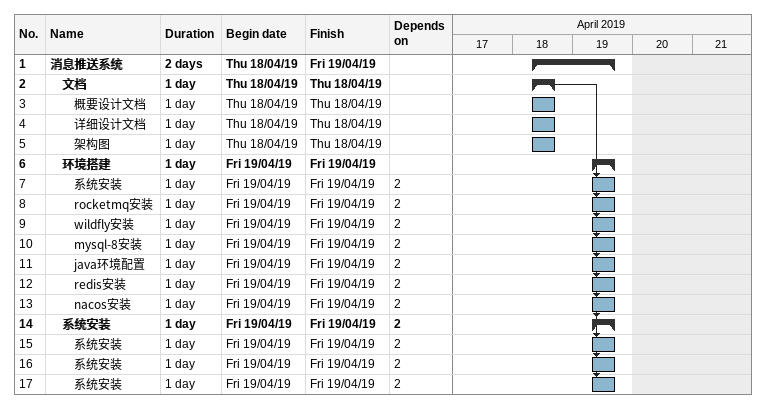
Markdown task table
| ID | Level | Task | Duration | Start | Finish | Predecessors |
|---|---|---|---|---|---|---|
| 1 | 1 | **消息推送系统** | 2d | 2019-04-18 | 2019-04-19 |  |
| 2 | 2 | **文档** | 1d | 2019-04-18 | 2019-04-18 |  |
| 3 | 3 | 概要设计文档 | 1d | 2019-04-18 | 2019-04-18 |  |
| 4 | 3 | 详细设计文档 | 1d | 2019-04-18 | 2019-04-18 |  |
| 5 | 3 | 架构图 | 1d | 2019-04-18 | 2019-04-18 |  |
| 6 | 2 | **环境搭建** | 1d | 2019-04-19 | 2019-04-19 |  |
| 7 | 3 | 系统安装 | 1d | 2019-04-19 | 2019-04-19 | 2 |
| 8 | 3 | rocketmq安装 | 1d | 2019-04-19 | 2019-04-19 | 2 |
| 9 | 3 | wildfly安装 | 1d | 2019-04-19 | 2019-04-19 | 2 |
| 10 | 3 | mysql-8安装 | 1d | 2019-04-19 | 2019-04-19 | 2 |
| 11 | 3 | java环境配置 | 1d | 2019-04-19 | 2019-04-19 | 2 |
| 12 | 3 | redis安装 | 1d | 2019-04-19 | 2019-04-19 | 2 |
| 13 | 3 | nacos安装 | 1d | 2019-04-19 | 2019-04-19 | 2 |
| 14 | 2 | **系统安装** | 1d | 2019-04-19 | 2019-04-19 | 2 |
| 15 | 3 | 系统安装 | 1d | 2019-04-19 | 2019-04-19 | 2 |
| 16 | 3 | 系统安装 | 1d | 2019-04-19 | 2019-04-19 | 2 |
| 17 | 3 | 系统安装 | 1d | 2019-04-19 | 2019-04-19 | 2 |
